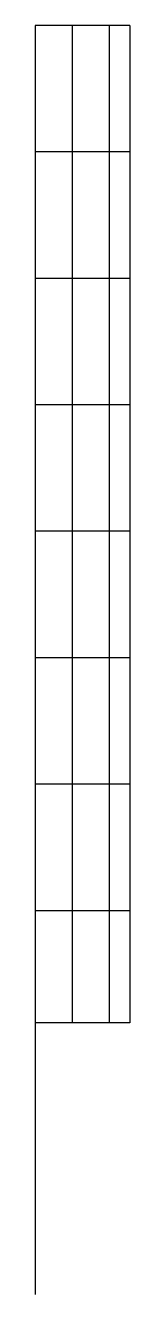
# Model space of a CAD drawing. Header units: millimetres. Extents: x 0 to 750, y 100 to 10135.
import ezdxf

# ---------------------------------------------------------------- set-up
doc = ezdxf.new("R2010")
doc.units = ezdxf.units.MM

msp = doc.modelspace()

# ---------------------------------------------------------------- linework, layer by layer
at = {"transparency": 33554687}
for p, q in [((0, 10135), (0, 100)), ((750, 10135), (0, 10135)), ((292.5, 10135), (292.5, 2250)), ((585, 10135), (585, 2250)), ((750, 10135), (750, 2250)), ((750, 9135), (0, 9135)), ((750, 8135), (0, 8135)), ((750, 7135), (0, 7135)), ((750, 6135), (0, 6135)), ((750, 5135), (0, 5135)), ((750, 4135), (0, 4135)), ((750, 3135), (0, 3135)), ((750, 2250), (0, 2250))]:
    msp.add_line(p, q, dxfattribs=at)

doc.saveas('drawing.dxf')
